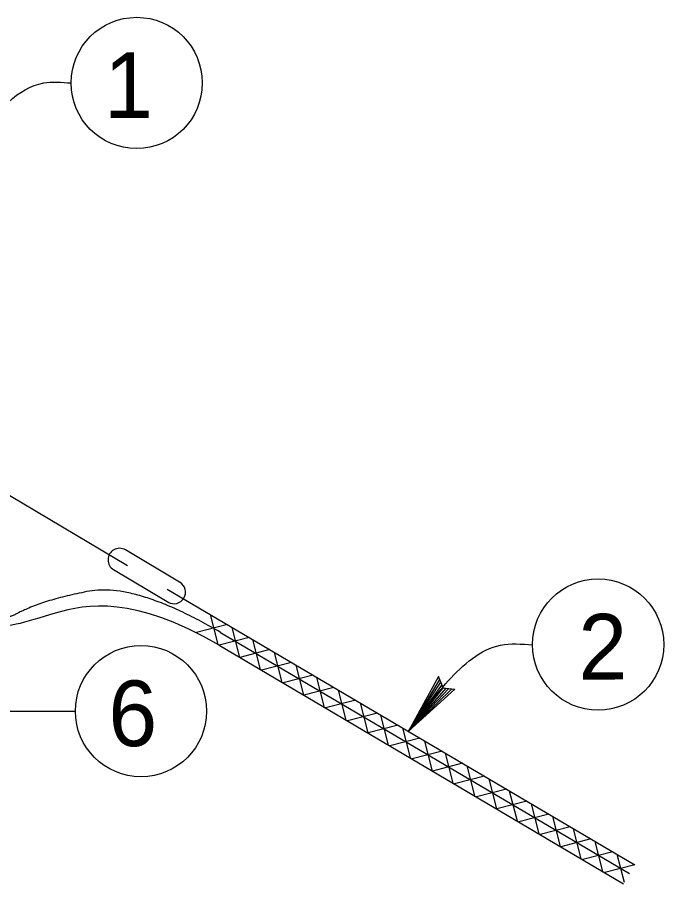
# Model space of a CAD drawing. Extents: x -893 to 867, y -474 to 712.
# Drawn here: x -16.6 to 52.4, y 97.9 to 190.3 of the extents above; entities that cross this region are included whole.
import ezdxf

# ---------------------------------------------------------------- set-up
doc = ezdxf.new("R2010")
doc.units = 0
for name, color, linetype in [('212 Leaders and Dim Lines', 7, 'Continuous'), ('214 Text and Titles', 7, 'Continuous'), ('226 Not Assigned', 7, 'Continuous'), ('227 Not Assigned', 7, 'Continuous')]:
    doc.layers.add(name, color=color, linetype=linetype)

msp = doc.modelspace()

# ---------------------------------------------------------------- linework, layer by layer
at = {"layer": '212 Leaders and Dim Lines'}
for p, q in [((28.353, 120.002), (25.154, 114.168)), ((28.464, 119.7), (25.154, 114.168)), ((25.154, 114.168), (28.574, 119.398)), ((28.574, 119.398), (28.353, 120.002)), ((28.574, 119.398), (28.796, 118.795)), ((25.154, 114.168), (28.685, 119.096)), ((28.796, 118.795), (25.154, 114.168)), ((29.116, 118.757), (25.154, 114.168)), ((29.436, 118.72), (25.154, 114.168)), ((25.154, 114.168), (29.755, 118.684)), ((25.154, 114.168), (30.075, 118.646)), ((28.796, 118.795), (29.436, 118.72)), ((29.436, 118.72), (30.075, 118.646)), ((-26.112, 116.294), (-10.413, 116.311))]:
    msp.add_line(p, q, dxfattribs=at)
for points in [[(-25.623, 172.248), (-20.734, 177.823), (-13.793, 183.302), (-10.871, 183.302)], [(25.154, 114.168), (29.385, 119.543), (34.965, 123.349), (38.375, 123.368)]]:
    msp.add_spline(points, degree=3, dxfattribs=at)
at = {"layer": '214 Text and Titles'}
for centre in [(-3.871, 183.302), (45.374, 123.407), (-3.413, 116.311)]:
    msp.add_circle(centre, 7, dxfattribs=at)
at = {"layer": '226 Not Assigned'}
for p, q in [((-22.643, 142.403), (-4.861, 131.846)), ((0.701, 130.064), (-5.074, 133.503)), ((-0.452, 127.877), (-6.329, 131.389)), ((-0.607, 129.322), (49.288, 99.924)), ((5.074, 124.711), (48.734, 98.987)), ((4.92, 123.352), (48.1, 97.912))]:
    msp.add_line(p, q, dxfattribs=at)
for centre, start, end in [((-5.702, 132.446), 59.28355, 239.28355), ((0.11, 128.993), 239.28355, 59.28355)]:
    msp.add_arc(centre, 1.229, start, end, dxfattribs=at)
at = {"layer": '227 Not Assigned'}
for p, q in [((4.832, 123.408), (4.009, 126.602)), ((5.81, 125.541), (2.501, 124.688)), ((7.152, 122.037), (6.328, 125.236)), ((8.133, 124.172), (4.93, 123.347)), ((9.351, 120.742), (8.527, 123.94)), ((10.335, 122.875), (7.132, 122.049)), ((11.671, 119.375), (10.846, 122.573)), ((12.658, 121.506), (9.455, 120.681)), ((13.985, 118.012), (13.161, 121.21)), ((14.976, 120.141), (11.773, 119.315)), ((16.184, 116.716), (15.359, 119.914)), ((17.178, 118.843), (13.975, 118.018)), ((18.503, 115.35), (17.679, 118.548)), ((19.501, 117.474), (16.298, 116.649)), ((20.823, 113.983), (19.999, 117.181)), ((21.824, 116.105), (18.622, 115.28)), ((23.022, 112.687), (22.198, 115.885)), ((24.027, 114.808), (20.824, 113.982)), ((25.341, 111.321), (24.517, 114.519)), ((26.35, 113.439), (23.147, 112.614)), ((27.706, 109.927), (26.882, 113.126)), ((28.718, 112.044), (25.515, 111.218)), ((29.905, 108.632), (29.081, 111.83)), ((30.92, 110.746), (27.717, 109.921)), ((32.224, 107.265), (31.4, 110.463)), ((33.243, 109.378), (30.04, 108.552)), ((34.56, 105.889), (33.736, 109.087)), ((35.582, 107.999), (32.379, 107.174)), ((36.759, 104.594), (35.935, 107.792)), ((37.785, 106.702), (34.582, 105.877)), ((39.078, 103.227), (38.254, 106.425)), ((40.107, 105.333), (36.904, 104.508)), ((41.378, 101.872), (40.553, 105.071)), ((42.41, 103.977), (39.207, 103.151)), ((43.577, 100.577), (42.752, 103.775)), ((44.612, 102.679), (41.41, 101.854)), ((45.896, 99.21), (45.072, 102.408)), ((46.935, 101.31), (43.732, 100.485)), ((48.183, 98.052), (47.416, 101.027)), ((49.283, 99.927), (46.08, 99.102))]:
    msp.add_line(p, q, dxfattribs=at)
for points, degree in [([(5.074, 124.711), (-4.031, 130.035), (-14, 128.136), (-19.395, 125.237), (-26.232, 132.34), (-26.366, 140.889)], 2), ([(4.92, 123.352), (-4.184, 128.677), (-14.154, 126.777), (-19.548, 123.879), (-26.058, 129.803), (-26.961, 135.019)], 3)]:
    msp.add_open_spline(points, degree=degree, dxfattribs=at)

# ---------------------------------------------------------------- texts
at = {"layer": '214 Text and Titles'}
for s, p in [('1', (-7.346, 179.571)), ('6', (-6.888, 112.58))]:
    msp.add_text(s, height=7, dxfattribs=at).set_placement(p)
msp.add_text('2', height=7, rotation=0.31824, dxfattribs=at).set_placement((43.292, 119.664))

doc.saveas('drawing.dxf')
